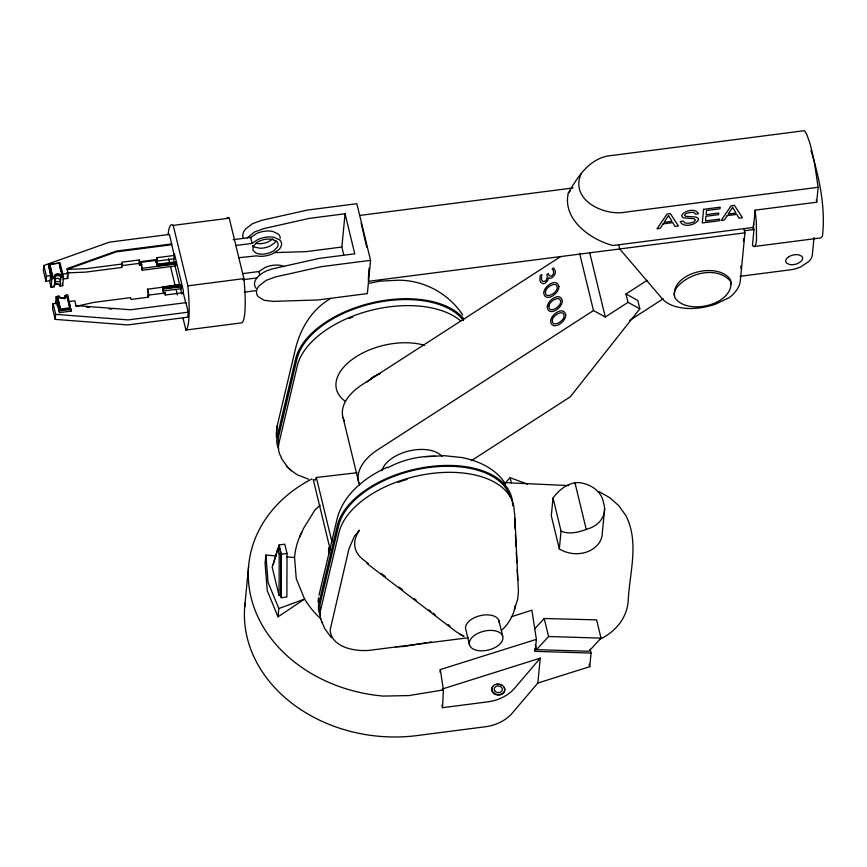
<?xml version="1.0" encoding="UTF-8"?>
<svg xmlns="http://www.w3.org/2000/svg" width="867" height="867" viewBox="0 0 867 867"><rect width="100%" height="100%" fill="white"/><g stroke="black" fill="none" stroke-linecap="round" stroke-linejoin="round"><path stroke-width="1.3" d="M280.67 595.326L279.055 595.531L279.207 554.306L277.808 548.529L279.423 548.323L280.821 554.089L280.67 595.326L281.244 597.688L286.879 596.962L287.042 553.449L284.799 544.205L279.163 544.931L273.235 564.655M281.244 597.688L281.407 554.186L279.163 544.931M753.044 229.636L753.618 223.458M245.112 602.868A144.778 117.424 5.5 0 0 417.103 735.563L485.173 726.784A42.938 34.832 5.5 0 0 512.375 712.967L537.843 683.044L540.249 658.14L514.77 688.051A42.938 34.832 5.5 0 1 487.568 701.88L442.517 707.689L443.405 689.915L440.306 669.562L536.37 639.347L531.883 610.184L511.27 616.784M156.808 257.705L156.905 262.939L156.808 257.705L174.245 255.451L169.412 234.415L109.329 242.164L43.838 265.497L43.35 270.526L45.951 281.244L50.069 280.713L50.557 275.684L48.411 264.424L60.04 262.929L63.497 277.223L62.684 285.709L60.04 286.056A2.969 2.406 5.5 0 0 56.561 284.04A2.969 2.406 5.5 0 0 54.231 286.804L51.055 287.215L49.484 280.713M45.951 281.244L46.428 276.215L43.838 265.497M49.82 264.327L52.757 277.678L53.862 277.538A4.107 3.327 5.5 0 1 57.157 274.644A4.107 3.327 5.5 0 1 61.622 276.595L62.261 275.598L59.238 263.113L49.82 264.327L52.757 277.678M51.055 287.215L51.879 278.73L48.411 264.424M51.814 287.085L51.901 286.218M53.862 277.592L53.938 276.671L52.844 276.811M54.231 286.804L55.044 278.318A2.969 2.406 5.5 0 1 57.374 275.554A2.969 2.406 5.5 0 1 60.853 277.57L63.497 277.223M53.071 303.623L52.584 308.652L55.185 319.381L127.666 324.93L187.76 317.192L188.247 312.163L185.939 302.637L130.614 309.768L76.025 305.585L74.865 300.816L68.818 301.597L71.127 311.134L59.498 312.629L57.189 303.092L53.071 303.623L55.672 314.353L55.185 319.381M59.151 263.969L59.238 263.113M55.51 303.873L56.203 296.601L59.379 296.189A2.969 2.406 5.5 0 0 62.858 298.205A2.969 2.406 5.5 0 0 65.188 295.441L67.832 295.105L71.127 311.134M58.685 296.308L57.612 296.503L57.525 297.359L60.549 309.855L69.978 308.641L67.03 295.279L66.456 295.354A4.107 3.327 5.5 0 1 63.161 298.248A4.107 3.327 5.5 0 1 58.685 296.308L58.631 297.218A4.107 3.327 5.5 0 0 59.194 297.912M56.951 305.607L57.189 303.092M61.329 271.739L62.186 276.465L61.687 275.673M60.04 286.056L60.853 277.57M171.72 243.941L116.395 251.072L67.073 268.64L68.233 273.408L62.186 274.189L62.348 272.466M62.186 276.465L62.261 275.598M59.498 312.629L56.203 296.601M60.549 309.855L57.612 296.503M64.982 297.565L65.188 295.441M62.901 279.066L67.745 278.437L68.233 273.408M66.369 296.221L66.456 295.354M66.943 296.146L67.03 295.279M76.025 305.585L75.949 306.376L94.2 302.334L130.527 297.652L130.96 299.44L148.387 297.186L147.91 295.203L165.348 292.959L165.825 294.943L183.262 292.699L183.436 290.965L174.408 253.728L173.747 260.642M142.155 264.847L139.468 265.194L139.37 259.948L121.933 262.192L122.03 267.437L85.714 272.119L66.661 272.888M139.468 265.194L139.37 259.948M157.36 266.353L155.919 260.393L140.985 262.322L142.242 270.244L175.86 265.909L175.643 262.267L168.967 263.124M142.242 270.244L140.985 262.322M171.764 286.045L147.488 289.177L148.636 296.655M147.693 297.511L147.91 295.203M155.735 262.365L155.919 260.393M157.61 265.053L157.686 264.186L175.297 261.921L175.481 262.701L175.394 263.568L157.794 265.833L157.61 265.053L175.481 262.701M157.794 265.833L157.686 264.186M163.299 288.548L163.386 287.681L180.986 285.416L180.77 284.539L163.169 286.814L163.299 288.548L180.9 286.283L180.694 285.406M165.131 295.268L165.348 292.959M175.297 261.921L175.394 263.568M181.376 288.678L181.116 284.842L181.376 288.678L162.682 291.084L162.877 289.112L181.561 286.706M244.711 606.835L248.58 566.595M276.302 555.953L265.876 555.053L265.074 563.344L267.253 590.644L278.025 616.838L304.61 599.054L296.254 578.722L294.552 557.524A99.878 81.01 5.5 0 1 301.781 532.327M278.025 616.838L278.827 608.547L268.055 582.353L265.876 555.053M343.733 254.779L341.858 247.03L345.066 213.77L309.465 218.354L263.828 228.585L254.475 231.998L247.203 237.883M370.567 260.328L367.359 293.588L317.972 299.949L273.181 301.38L264.262 300.318L258.279 296.742A20.851 11.748 -13.6 0 1 259.352 285.557L266.191 280.334L275.533 276.92L321.18 266.689L370.567 260.328L356.846 203.702L307.46 210.063L261.823 220.283L252.47 223.708L245.643 228.921A20.851 11.748 -13.6 0 0 243.107 237.623M440.057 672.153L440.306 669.562M537.843 683.044L589.755 666.68L591.066 653.079L535.21 651.366L536.37 639.347M553.016 498.005L561.047 531.146C570.724 535.221 580.684 531.417 589.874 528.22A27.083 21.968 5.5 0 0 603.54 502.947A27.083 21.968 5.5 0 0 578.831 482.616C568.243 482.247 558.955 489.866 553.016 498.005L551.304 515.767L559.334 548.909A27.083 21.968 5.5 0 0 587.62 551.683A27.083 21.968 5.5 0 0 602.359 532.446L604.613 508.972M559.334 548.909L561.047 531.146M740.819 268.261L741.079 265.584M743.398 241.46L743.658 238.772M743.929 228.639L744.948 232.833L740.31 280.93A41.432 23.333 -13.6 0 1 729.277 297.641L715.383 304.209A44.921 25.295 -13.6 0 1 684.291 308.218C676.379 307.286 668.089 305.032 662.486 299.017L619.71 248.97L618.691 244.776M753.477 227.403L755.135 210.15L816.692 202.217L818.134 187.305L814.33 161.912A48.715 7.705 82.7 0 0 812.617 154.142L811.36 148.972A48.715 7.705 82.7 0 0 809.55 142.188L806.559 133.93L804.413 130.679L612.492 155.41C590.546 156.754 578.018 176.012 568.253 193.254C562.325 219.633 590.655 239.736 613.002 245.513L753.477 227.403L753.987 229.506L752.458 245.339M814.015 237.417L812.325 255.017A20.45 11.52 -13.6 0 1 808.933 261.433L800.859 266.863A21.751 12.246 -13.6 0 1 790.249 269.832L740.05 276.302M276.27 437.001L277.223 425.74L295.506 348.718C300.491 328.55 311.611 309.671 330.024 298.887M318.037 602.056L318.579 597.731M276.248 433.467L276.692 429.956M276.779 429.176L277.223 425.74M54.632 281.482C54.35 277.711 59.671 276.909 60.246 280.756M356.987 472.732L316.336 477.489L315.36 480.058L313.713 479.603M368.312 280.29L368.995 268.271M318.991 595.228L337.274 518.173C343.852 493.778 365.375 477.164 387.386 467.161M514.315 609.566L515.464 605.643C513.567 615.137 508.756 624.034 501.451 630.45M277.808 548.529L272.195 567.224L279.055 595.531M580.988 174.061C569.706 200.147 604.581 216.62 626.202 212.036L818.134 187.305M514.749 608.547L517.707 599.075L518.433 591.37L514.684 513.546M299.646 536.922L303.678 528.198L315.046 509.818L320.205 505.158M54.545 282.382L56.799 281.526L60.159 281.656M647.064 280.388L625.985 293.989L637.809 300.448L639.835 308.815L570.291 396.815L471.345 460.659M568.253 193.254L570.161 191.098M504.941 483.32L510.121 477.695L527.526 484.154M534.733 628.824L544.227 618.507L596.583 619.872L601.004 638.123L588.91 651.258L536.5 649.654L535.253 644.506M536.5 649.654L548.594 636.519L601.004 638.123M367.077 382.065L372.485 377.524L379.909 373.482M250.335 237.721L256.621 233.494A16.831 9.483 -13.6 0 1 272.769 231.413L278.394 234.101A15.985 9.006 -13.6 0 1 280.128 238.566M236.052 245.459L252.124 243.389L258.063 239.455A16.831 9.483 -13.6 0 1 274.221 237.374L279.835 240.061A15.985 9.006 -13.6 0 1 278.925 249.555L272.639 253.782A16.831 9.483 -13.6 0 1 256.48 255.863L238.631 257.737M272.769 239.032L268.564 241.741A13.276 7.478 -13.6 0 1 255.83 243.378M242.868 273.593L258.93 271.512L264.868 267.578A16.831 9.483 -13.6 0 1 281.027 265.497L284.246 266.559M368.573 380.732L373.406 376.907L380.429 373.2M560.732 256.545L362.363 384.536A56.127 31.602 -13.6 0 0 344.459 421.145M639.835 308.815L628.011 302.355L605.285 317.019L593.472 310.549L378.099 449.518A56.127 31.602 -13.6 0 0 359.664 485.043M629.702 320.4L663.244 298.768M278.827 608.547L304.61 599.054A99.878 81.01 5.5 0 0 320.898 618.843M66.586 273.669L69.122 272.769M442.181 689.07L540.249 658.14M368.594 283.433L379.746 281.179L397.877 280.225C423.822 279.965 448.499 293.436 462.74 314.959M468.082 637.787L368.117 650.488A47.902 26.975 -13.6 0 1 330.251 629.507L348.978 548.713L354.419 536.218L359.393 530.257A55.185 31.082 -13.6 0 0 360.835 557.589M425.99 642.837L403.426 646.544L395.471 646.706M428.645 642.404L431.3 641.97M443.405 689.915L408.899 695.572L383.322 696.093A144.778 117.424 5.5 0 1 253.272 605.166A144.778 117.424 5.5 0 1 311.957 478.909M168.068 234.784A53.223 8.421 82.7 0 1 173.216 225.387L229.246 218.17L243.887 278.621A53.223 8.421 82.7 0 1 241.926 322.827L185.896 330.045L183.067 318.362M359.653 215.46L573.076 187.955M171.644 244.732L116.319 251.864L66.997 269.431L86.039 268.662L122.366 263.98M233.147 239.693L250.682 237.428L252.124 243.389M139.804 261.736L157.241 259.493M121.608 265.649L139.034 263.405M156.472 261.162L173.909 258.908M46.428 276.215L50.557 275.684M156.96 264.673L159.626 264.327M162.292 263.991L166.301 263.47M51.879 278.73L55.044 278.318M142.426 268.271L176.044 263.947M341.858 247.03L306.268 251.614L274.644 252.622M174.44 285.698L178.439 285.189M185.896 330.045A53.223 8.421 82.7 0 0 187.857 285.85L243.887 278.621M242.847 279.738L256.903 277.928M60.636 308.988L70.054 307.774M59.671 310.895L71.289 309.4M244.266 292.157L255.96 290.651M744.439 230.73L753.987 229.506M368.583 281.298L744.948 232.833M188.247 312.163L128.153 319.901L55.672 314.353M754.041 246.521L820.908 237.905L822.458 236.192C825.698 207.43 819.38 177.941 810.97 150.468M279.207 554.306L280.821 554.089M281.407 554.186L287.042 553.449M425.242 456.746L444.337 455.695L462.013 457.548C478.996 460.919 496.238 468.971 505.656 484.209M503.868 482.572L568.817 485.596M86.592 307.189L89.258 307.395M109.231 308.923L111.897 309.129M286.728 556.852L294.552 557.524M308.479 479.169L297.099 474.726L289.535 469.145M460.009 634.406L464.073 636.465L455.988 631.631L366.99 563.517M599.195 491.708L609.891 497.799L618.745 505.645L625.844 515.518C639.369 541.832 629.767 571.992 628.25 599.791A61.069 49.538 5.5 0 1 600.094 639.196M252.525 245.773L254.399 247.041L259.927 248.222A13.287 7.478 -13.6 0 0 269.659 246.239L274.579 242.933A12.431 7.001 -13.6 0 0 276.02 240.983M368.356 563.55L363.045 559.486A55.185 31.082 -13.6 0 1 361.528 558.24M381.101 573.304L385.349 576.555M399.167 587.122L402.353 589.571M414.036 598.512L416.149 600.127M428.84 609.837L430.964 611.463M433.077 613.077L435.191 614.703M447.881 624.413L450.006 626.039M281.179 458.058L288.093 467.747M286.273 465.991L291.269 470.824M331.476 637.744L324.822 628.792L321.765 621.693M361.149 223.187L366.708 247.182M625.985 293.989L628.011 302.355M589.863 253.337L605.285 317.019M579.622 253.37L593.472 310.549M574.94 482.681L586.19 529.141M590.134 649.231L591.066 653.079M589.126 664.111L589.755 666.68M510.121 477.695L511.367 482.832M544.227 618.507L548.594 636.519M534.603 648.83L535.21 651.366M498.872 620.414L502.632 635.934M469.632 645.297L465.872 629.778A17.177 9.667 -13.6 0 1 481.131 615.462A17.177 9.667 -13.6 0 1 499.197 622.929M345.066 213.77L354.766 253.814L319.164 258.399L273.528 268.618C266.516 270.396 259.092 273.636 255.375 280.204A20.841 11.737 -13.6 0 0 256.274 288.451M441.921 705.196L442.517 707.689M343.104 417.851L358.84 482.832M316.336 477.489L331.92 541.81M313.247 479.505L330.338 550.079M258.93 271.512L259.797 275.088M173.216 225.387L187.857 285.85M183.262 292.699L185.863 303.417M174.993 265.779L179.653 285.037M180.585 288.895L181.832 294.032M168.588 258.604L169.542 262.506M170.485 266.397L175.199 285.882M176.142 289.784L177.399 294.975M163.169 286.814L163.386 287.681M162.422 287.248L164.026 293.87M147.488 289.177L148.821 294.682M67.171 276.053L67.745 278.437M61.026 269.42L62.186 274.189M59.455 265.204L60.95 271.371M67.258 297.435L67.886 300.015M68.179 301.239L69.978 308.641M62.11 283.325L62.684 285.709M816.346 199.681L816.692 202.217M755.135 210.15L756.36 222.505L756.523 239.986A35.493 5.614 82.7 0 1 752.458 245.339M731.044 283.953L730.48 279.77C718.613 261.574 672.326 272.14 674.298 295.517M53.938 276.671L53.949 276.725A4.107 3.327 5.5 0 1 57.233 273.788A4.107 3.327 5.5 0 1 61.709 275.728M514.326 512.711L514.185 510.013A89.789 50.568 -13.6 0 0 431.181 473.523A89.789 50.568 -13.6 0 0 338.975 532.587L320.66 609.75A54.198 30.518 -13.6 0 0 322.047 622.289M514.597 518.119L515.139 528.935M515.41 534.332L516.017 546.492M516.288 551.9L516.84 562.705M517.176 569.467L517.718 580.272M512.657 505.819L512.516 503.12A89.789 50.568 -13.6 0 0 429.512 466.63A89.789 50.568 -13.6 0 0 337.306 525.695L318.991 602.847A54.198 30.518 -13.6 0 0 320.378 615.397M504.139 687.596A6.578 5.343 5.5 0 1 497.81 695.096A6.578 5.343 5.5 0 1 492.781 686.621M496.964 684.486A6.578 5.343 5.5 0 1 498.677 684.453M500.357 684.778A6.578 5.343 5.5 0 1 501.895 685.45M328.68 553.883A64.982 52.703 5.5 0 1 328.734 547.608M463.444 320.508A88.38 49.777 -13.6 0 0 372.712 303.45A88.38 49.777 -13.6 0 0 296.969 358.927L278.697 436.003A52.789 29.727 -13.6 0 0 278.61 444.392M463.91 318.948A89.789 50.568 -13.6 0 0 371.51 302.908A89.789 50.568 -13.6 0 0 295.614 358.981L277.299 436.144A54.198 30.518 -13.6 0 0 278.686 448.683M460.724 320.931A89.789 50.568 -13.6 0 0 367.803 311.188A89.789 50.568 -13.6 0 0 297.283 365.885L278.968 443.037A54.198 30.518 -13.6 0 0 281.461 457.451M348.935 318.59A88.38 49.777 -13.6 0 1 352.631 317.084M509.807 496.108A88.38 49.777 -13.6 0 0 422.966 468.429A88.38 49.777 -13.6 0 0 338.661 525.64L320.389 602.717A52.789 29.727 -13.6 0 0 320.302 611.094M398.105 482.355A88.38 49.777 -13.6 0 1 407.154 479.397M387.787 467.757A56.149 31.613 -13.6 0 1 435.494 456.27M345.413 401.356A55.813 31.429 -13.6 0 1 353.357 358.602A55.813 31.429 -13.6 0 1 424.592 345.326M381.848 470.792A32.307 18.196 -13.6 0 1 408.91 450.981A32.307 18.196 -13.6 0 1 441.964 456.302M226.981 217.79A53.223 8.421 82.7 0 1 229.246 218.17M54.383 284.734A4.042 3.284 5.5 0 1 60.094 285.221M66.369 296.167A4.107 3.327 5.5 0 1 65.686 297.782M64.982 298.411A4.107 3.327 5.5 0 1 64.093 298.866M703.603 209.315L702.292 222.927L719.382 220.727L719.534 219.123L705.5 220.933L705.944 216.284L718.591 214.658L718.743 213.044L706.096 214.68L706.497 210.529L720.022 208.784L720.174 207.18L703.603 209.315M558.857 286.522C559.421 293.295 545.907 302.995 543.761 293.447C543.219 286.674 556.69 276.963 558.857 286.522M562.293 300.686C562.846 307.46 549.342 317.159 547.185 307.612C546.654 300.838 560.125 291.128 562.293 300.686M565.717 314.84C566.281 321.624 552.767 331.324 550.621 321.776C550.079 315.003 563.55 305.292 565.717 314.84M545.451 291.811C544.942 299.949 556.798 293.111 557.178 288.169C557.654 280.063 545.82 286.869 545.451 291.811M548.887 305.975C548.377 314.103 560.234 307.276 560.602 302.334C561.079 294.227 549.255 301.033 548.887 305.975M552.312 320.14C551.802 328.268 563.658 321.44 564.038 316.498C564.515 308.392 552.68 315.198 552.312 320.14M541.712 274.666L541.463 279.532L542.829 281.547L545.137 281.211L546.253 280.171L547.315 277.277L546.893 274.503L548.399 273.538L549.125 275.587L550.794 276.248C554.132 275.435 554.533 270.959 552.138 268.889L553.645 267.914L555.205 270.732A5.224 3.674 -61.3 0 1 553.742 276.161L552.268 277.494A4.909 3.446 -61.3 0 1 549.548 278.123L548.692 277.808L547.576 280.745L545.451 282.935A5.245 3.685 -61.3 0 1 542.84 283.65L540.791 282.393L539.957 280.507L540.141 275.684L541.712 274.666M698.444 219.611C695.865 225.377 682.752 228.021 680.237 221.443L683.174 221.063L685.103 223.068L689.558 223.22L693.708 222.06L695.442 220.153L694.023 218.722L683.088 217.78L681.57 215.634C684.02 210.28 695.93 207.842 698.444 213.791L695.486 214.171L694.023 212.523L690.067 212.415L686.1 213.488L684.583 215.189L685.58 216.327L696.017 217.043L698.206 218.419L698.444 219.611M253.229 246.293L252.861 250.119L255.841 253.001L258.366 253.836A13.276 7.478 -13.6 0 0 271.1 252.199L273.853 250.682L277.462 246.943A12.431 7.001 -13.6 0 0 276.736 241.503L272.336 239.4A13.276 7.478 -13.6 0 0 259.601 241.037L256.849 242.554L253.229 246.293M675.631 289.004L674.244 293.436L674.808 297.609C686.675 315.805 732.962 305.238 730.989 281.873C717.518 264.999 686.978 272.997 675.631 289.004M668.522 215.536L664.079 222.331L671.99 221.313L668.522 215.536M732.593 207.289L728.15 214.073L736.061 213.054L732.593 207.289M663.103 223.892L660.166 228.357L656.991 228.769L667.091 214.019L670.354 213.596L678.395 226.005L674.992 226.45L672.727 222.646L663.103 223.892M727.175 215.634L724.238 220.099L721.062 220.511L731.163 205.761L734.425 205.338L742.466 217.747L739.063 218.191L736.798 214.387L727.175 215.634M788.504 256.957L787.052 258.16A8.291 4.671 -13.6 0 0 786.575 263.08L789.512 264.489A8.854 4.985 -13.6 0 0 797.998 263.395L801.281 261.184A8.291 4.671 -13.6 0 0 801.758 256.264L798.821 254.855A8.854 4.985 -13.6 0 0 790.336 255.949L788.504 256.957M493.345 692.657A6.578 5.343 5.5 0 0 504.507 691.216A6.578 5.343 5.5 0 0 497.008 684.009A6.578 5.343 5.5 0 0 493.345 692.657M495.198 691.389A4.118 3.338 5.5 0 0 502.177 690.49A4.118 3.338 5.5 0 0 497.485 685.992A4.118 3.338 5.5 0 0 495.198 691.389M476.883 650.358A17.177 9.667 -13.6 0 0 502.947 638.448A17.177 9.667 -13.6 0 0 478.551 633.04A17.177 9.667 -13.6 0 0 476.883 650.358"/></g></svg>
